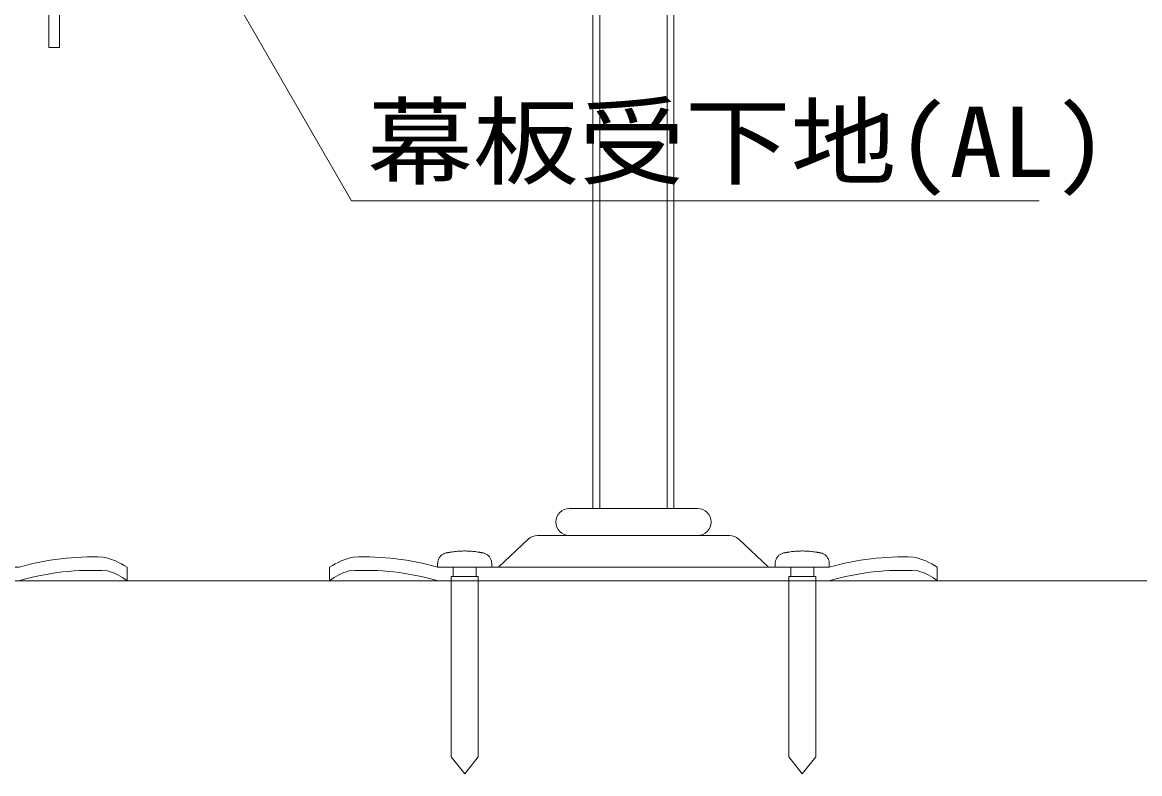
# Model space of a CAD drawing. Units: millimetres, scale not verified. Extents: x -829 to 829, y -160 to 161.
# Drawn here: x 641.69 to 674.78, y -72.84 to -50.57 of the extents above; entities that cross this region are included whole.
import ezdxf
from ezdxf.enums import TextEntityAlignment as Align

# ---------------------------------------------------------------- set-up
doc = ezdxf.new("R2010")
doc.units = ezdxf.units.MM
doc.header["$LTSCALE"] = 2
doc.linetypes.add('CHAIN1', pattern=[8, 5, -1, 1, -1])
for name, color, linetype, lineweight in [('0-0_一般', 4, 'Continuous', 9), ('0-3_束', 4, 'Continuous', 9), ('0-7_文字', 4, 'Continuous', 9)]:
    doc.layers.add(name, color=color, linetype=linetype, lineweight=lineweight)
doc.styles.add('ＭＳ ゴシック', font='')
doc.styles.get('ＭＳ ゴシック').set_extended_font_data('MS Gothic')

# ---------------------------------------------------------------- blocks, each defined once
blk = doc.blocks.new('グループ-129-1')
at = {"layer": '0-3_束'}
for p, q in [((7866.19, -474.82), (7885.19, -474.82)), ((7904.19, -474.82), (7885.19, -474.82)), ((7856.78, -482.82), (7885.19, -482.82)), ((7866.19, -482.82), (7885.19, -482.82)), ((7904.19, -482.82), (7885.19, -482.82)), ((7913.61, -482.82), (7885.19, -482.82)), ((7845.19, -492.22), (7854.04, -483.91)), ((7925.19, -492.22), (7916.35, -483.91)), ((7795.19, -496.22), (7795.19, -492.22)), ((7827.19, -492.22), (7845.19, -492.22)), ((7943.19, -492.22), (7845.19, -492.22)), ((7975.19, -496.22), (7975.19, -492.22)), ((7795.19, -496.22), (7827.19, -496.22)), ((7827.19, -496.22), (7885.19, -496.22)), ((7943.19, -496.22), (7885.19, -496.22)), ((7975.19, -496.22), (7943.19, -496.22))]:
    blk.add_line(p, q, dxfattribs=at)
for centre, radius, start, end in [((7866.19, -478.82), 4, 90, 180), ((7904.19, -478.82), 4, 0, 90), ((7866.19, -478.82), 4, 180, 270), ((7904.19, -478.82), 4, 270, 0), ((7856.78, -486.82), 4, 90, 133.2285), ((7913.61, -486.82), 4, 46.7715, 90), ((7806.42, -508.78), 20, 102.0964, 124.1269), ((7805.29, -569.17), 80, 74.1055, 92.193), ((7965.1, -569.17), 80, 87.807, 105.8945), ((7963.97, -508.78), 20, 55.873, 77.9036), ((7805.11, -508.78), 16, 104.9481, 128.3028), ((7805.85, -569.17), 76, 73.6898, 93.6712), ((7964.54, -569.17), 76, 86.3288, 106.3102), ((7965.28, -508.78), 16, 51.6972, 75.0519)]:
    blk.add_arc(centre, radius, start, end, dxfattribs=at)
blk = doc.blocks.new('グループ-130-1')
at = {"layer": '0-3_束'}
blk.add_blockref('グループ-129-1', (0, 0), dxfattribs=at)
blk = doc.blocks.new('グループ-131-1')
at = {"layer": '0-0_一般'}
for p, q in [((7831.8, -495.02), (7831.8, -492.22)), ((7838.59, -492.22), (7838.59, -495.02))]:
    blk.add_line(p, q, dxfattribs=at)
for points in [[(7827.94, -489.06), (7827.81, -489.23), (7827.68, -489.42), (7827.57, -489.61), (7827.48, -489.8), (7827.39, -490), (7827.33, -490.21), (7827.27, -490.41), (7827.23, -490.61), (7827.21, -490.81), (7827.2, -491.01), (7827.19, -491.14), (7827.19, -491.19), (7827.19, -491.24), (7827.19, -491.3), (7827.19, -491.35), (7827.19, -491.4), (7827.19, -491.45), (7827.19, -491.5), (7827.19, -491.56), (7827.19, -491.61), (7827.19, -491.66), (7827.19, -491.71), (7827.19, -491.77), (7827.19, -491.82), (7827.19, -491.87), (7827.19, -491.92), (7827.19, -491.98), (7827.19, -492.03), (7827.19, -492.08), (7827.19, -492.13), (7827.19, -492.18), (7827.38, -492.22), (7828.14, -492.22), (7828.89, -492.22), (7829.64, -492.22), (7830.39, -492.22), (7831.15, -492.22), (7831.9, -492.22), (7832.65, -492.22)], [(7833.83, -487.46), (7833.45, -487.48), (7833.08, -487.51), (7832.7, -487.55), (7832.32, -487.59), (7831.95, -487.63), (7831.57, -487.69), (7831.19, -487.74), (7831.13, -487.75), (7831.07, -487.76), (7831.01, -487.77), (7830.95, -487.78), (7830.89, -487.79), (7830.83, -487.8), (7830.76, -487.81), (7830.7, -487.82), (7830.64, -487.83), (7830.58, -487.84), (7830.52, -487.85), (7830.46, -487.86), (7830.4, -487.87), (7830.33, -487.88), (7830.27, -487.89), (7830.21, -487.9), (7830.15, -487.91), (7830.09, -487.92), (7830.03, -487.93), (7829.97, -487.94), (7829.9, -487.95), (7829.74, -487.98), (7829.55, -488.03), (7829.35, -488.09), (7829.16, -488.16), (7828.97, -488.25), (7828.78, -488.35), (7828.59, -488.47), (7828.42, -488.6), (7828.25, -488.74), (7828.09, -488.89), (7827.94, -489.06)], [(7841.18, -488.14), (7840.99, -488.07), (7840.79, -488.01), (7840.6, -487.97), (7840.47, -487.95), (7840.41, -487.94), (7840.35, -487.93), (7840.29, -487.92), (7840.22, -487.91), (7840.16, -487.9), (7840.1, -487.89), (7840.04, -487.88), (7839.98, -487.87), (7839.92, -487.86), (7839.86, -487.85), (7839.79, -487.84), (7839.73, -487.83), (7839.67, -487.82), (7839.61, -487.81), (7839.55, -487.8), (7839.49, -487.79), (7839.42, -487.78), (7839.36, -487.77), (7839.3, -487.76), (7839.24, -487.75), (7839.1, -487.73), (7838.72, -487.67), (7838.35, -487.62), (7837.97, -487.58), (7837.59, -487.54), (7837.22, -487.51), (7836.84, -487.48), (7836.47, -487.46), (7836.09, -487.44), (7835.71, -487.43), (7835.34, -487.42), (7834.96, -487.42), (7834.58, -487.43), (7834.21, -487.44), (7833.83, -487.46)], [(7843.19, -492.22), (7843.19, -492.17), (7843.19, -492.12), (7843.19, -492.07), (7843.19, -492.01), (7843.19, -491.96), (7843.19, -491.91), (7843.19, -491.86), (7843.19, -491.81), (7843.19, -491.75), (7843.19, -491.7), (7843.19, -491.65), (7843.19, -491.6), (7843.19, -491.54), (7843.19, -491.49), (7843.19, -491.44), (7843.19, -491.39), (7843.19, -491.33), (7843.19, -491.28), (7843.19, -491.23), (7843.19, -491.18), (7843.19, -491.13), (7843.19, -490.96), (7843.18, -490.76), (7843.15, -490.56), (7843.1, -490.36), (7843.05, -490.15), (7842.98, -489.95), (7842.89, -489.75), (7842.79, -489.56), (7842.68, -489.37), (7842.55, -489.19), (7842.41, -489.01), (7842.26, -488.85), (7842.1, -488.7), (7841.93, -488.56), (7841.75, -488.44), (7841.56, -488.32), (7841.38, -488.23), (7841.18, -488.14)], [(7832.65, -492.22), (7833.41, -492.22), (7834.16, -492.22), (7834.91, -492.22), (7835.67, -492.22), (7836.42, -492.22), (7837.17, -492.22), (7837.92, -492.22), (7838.68, -492.22), (7839.43, -492.22), (7840.18, -492.22), (7840.94, -492.22), (7841.69, -492.22), (7842.44, -492.22), (7843.19, -492.22)]]:
    blk.add_lwpolyline(points, dxfattribs=at)
blk.add_lwpolyline([(7839.19, -495.02), (7839.19, -548.42), (7835.19, -553.42), (7831.19, -548.42), (7831.19, -495.02)], close=True, dxfattribs=at)
blk = doc.blocks.new('グループ-132-1')
at = {"layer": '0-0_一般'}
for p, q in [((7931.8, -492.22), (7931.8, -495.02)), ((7938.59, -495.02), (7938.59, -492.22))]:
    blk.add_line(p, q, dxfattribs=at)
for points in [[(7927.19, -492.22), (7927.19, -492.17), (7927.19, -492.12), (7927.19, -492.07), (7927.19, -492.01), (7927.19, -491.96), (7927.19, -491.91), (7927.19, -491.86), (7927.19, -491.81), (7927.19, -491.75), (7927.19, -491.7), (7927.19, -491.65), (7927.19, -491.6), (7927.19, -491.54), (7927.19, -491.49), (7927.19, -491.44), (7927.19, -491.39), (7927.19, -491.33), (7927.19, -491.28), (7927.19, -491.23), (7927.19, -491.18), (7927.19, -491.13), (7927.2, -490.96), (7927.21, -490.76), (7927.24, -490.56), (7927.28, -490.36), (7927.34, -490.15), (7927.41, -489.95), (7927.5, -489.75), (7927.6, -489.56), (7927.71, -489.37), (7927.84, -489.19), (7927.98, -489.01), (7928.13, -488.85), (7928.29, -488.7), (7928.46, -488.56), (7928.64, -488.44), (7928.82, -488.32), (7929.01, -488.23), (7929.21, -488.14)], [(7929.21, -488.14), (7929.4, -488.07), (7929.6, -488.01), (7929.79, -487.97), (7929.92, -487.95), (7929.98, -487.94), (7930.04, -487.93), (7930.1, -487.92), (7930.17, -487.91), (7930.23, -487.9), (7930.29, -487.89), (7930.35, -487.88), (7930.41, -487.87), (7930.47, -487.86), (7930.53, -487.85), (7930.6, -487.84), (7930.66, -487.83), (7930.72, -487.82), (7930.78, -487.81), (7930.84, -487.8), (7930.9, -487.79), (7930.96, -487.78), (7931.03, -487.77), (7931.09, -487.76), (7931.15, -487.75), (7931.29, -487.73), (7931.67, -487.67), (7932.04, -487.62), (7932.42, -487.58), (7932.79, -487.54), (7933.17, -487.51), (7933.55, -487.48), (7933.92, -487.46), (7934.3, -487.44), (7934.68, -487.43), (7935.05, -487.42), (7935.43, -487.42), (7935.81, -487.43), (7936.18, -487.44), (7936.56, -487.46)], [(7936.56, -487.46), (7936.94, -487.48), (7937.31, -487.51), (7937.69, -487.55), (7938.07, -487.59), (7938.44, -487.63), (7938.82, -487.69), (7939.19, -487.74), (7939.26, -487.75), (7939.32, -487.76), (7939.38, -487.77), (7939.44, -487.78), (7939.5, -487.79), (7939.56, -487.8), (7939.62, -487.81), (7939.69, -487.82), (7939.75, -487.83), (7939.81, -487.84), (7939.87, -487.85), (7939.93, -487.86), (7939.99, -487.87), (7940.05, -487.88), (7940.12, -487.89), (7940.18, -487.9), (7940.24, -487.91), (7940.3, -487.92), (7940.36, -487.93), (7940.42, -487.94), (7940.48, -487.95), (7940.65, -487.98), (7940.84, -488.03), (7941.04, -488.09), (7941.23, -488.16), (7941.42, -488.25), (7941.61, -488.35), (7941.79, -488.47), (7941.97, -488.6), (7942.14, -488.74), (7942.3, -488.89), (7942.45, -489.06)], [(7942.45, -489.06), (7942.58, -489.23), (7942.71, -489.42), (7942.82, -489.61), (7942.91, -489.8), (7943, -490), (7943.06, -490.21), (7943.12, -490.41), (7943.16, -490.61), (7943.18, -490.81), (7943.19, -491.01), (7943.19, -491.14), (7943.19, -491.19), (7943.19, -491.24), (7943.19, -491.3), (7943.19, -491.35), (7943.19, -491.4), (7943.19, -491.45), (7943.19, -491.5), (7943.19, -491.56), (7943.19, -491.61), (7943.19, -491.66), (7943.19, -491.71), (7943.19, -491.77), (7943.19, -491.82), (7943.19, -491.87), (7943.19, -491.92), (7943.19, -491.98), (7943.19, -492.03), (7943.19, -492.08), (7943.19, -492.13), (7943.19, -492.18), (7943.01, -492.22), (7942.25, -492.22), (7941.5, -492.22), (7940.75, -492.22), (7939.99, -492.22), (7939.24, -492.22), (7938.49, -492.22), (7937.74, -492.22)], [(7937.74, -492.22), (7936.98, -492.22), (7936.23, -492.22), (7935.48, -492.22), (7934.72, -492.22), (7933.97, -492.22), (7933.22, -492.22), (7932.47, -492.22), (7931.71, -492.22), (7930.96, -492.22), (7930.21, -492.22), (7929.45, -492.22), (7928.7, -492.22), (7927.95, -492.22), (7927.19, -492.22)]]:
    blk.add_lwpolyline(points, dxfattribs=at)
blk.add_lwpolyline([(7931.19, -495.02), (7931.19, -548.42), (7935.19, -553.42), (7939.19, -548.42), (7939.19, -495.02)], close=True, dxfattribs=at)
blk = doc.blocks.new('グループ-133-1')
at = {"layer": '0-0_一般'}
for name in ['グループ-131-1', 'グループ-132-1']:
    blk.add_blockref(name, (0, 0), dxfattribs=at)
blk = doc.blocks.new('グループ-373-1')
at = {"layer": '0-3_束'}
for p, q in [((7626.18, -474.82), (7645.18, -474.82)), ((7664.18, -474.82), (7645.18, -474.82)), ((7616.76, -482.82), (7645.18, -482.82)), ((7626.18, -482.82), (7645.18, -482.82)), ((7664.18, -482.82), (7645.18, -482.82)), ((7673.59, -482.82), (7645.18, -482.82)), ((7605.18, -492.22), (7614.02, -483.91)), ((7685.18, -492.22), (7676.33, -483.91)), ((7555.18, -496.22), (7555.18, -492.22)), ((7587.18, -492.22), (7605.18, -492.22)), ((7703.18, -492.22), (7605.18, -492.22)), ((7735.18, -496.22), (7735.18, -492.22)), ((7555.18, -496.22), (7587.18, -496.22)), ((7587.18, -496.22), (7645.18, -496.22)), ((7703.18, -496.22), (7645.18, -496.22)), ((7735.18, -496.22), (7703.18, -496.22))]:
    blk.add_line(p, q, dxfattribs=at)
for centre, radius, start, end in [((7626.18, -478.82), 4, 90, 180), ((7664.18, -478.82), 4, 0, 90), ((7626.18, -478.82), 4, 180, 270), ((7664.18, -478.82), 4, 270, 0), ((7616.76, -486.82), 4, 90, 133.2285), ((7673.59, -486.82), 4, 46.7715, 90), ((7566.4, -508.78), 20, 102.0964, 124.1269), ((7565.27, -569.17), 80, 74.1055, 92.193), ((7725.09, -569.17), 80, 87.807, 105.8945), ((7723.96, -508.78), 20, 55.873, 77.9036), ((7565.09, -508.78), 16, 104.9481, 128.3028), ((7565.83, -569.17), 76, 73.6898, 93.6712), ((7724.52, -569.17), 76, 86.3288, 106.3102), ((7725.26, -508.78), 16, 51.6972, 75.0519)]:
    blk.add_arc(centre, radius, start, end, dxfattribs=at)
blk = doc.blocks.new('グループ-374-1')
at = {"layer": '0-3_束'}
for p, q in [((7619.18, -326.42), (7619.18, -323.72)), ((7671.18, -323.72), (7671.18, -326.42)), ((7671.18, -326.42), (7619.18, -326.42)), ((7623.24, -326.42), (7623.24, -344.15)), ((7667.12, -326.42), (7623.24, -326.42)), ((7634.21, -326.42), (7634.21, -344.15)), ((7656.15, -326.42), (7656.15, -344.15)), ((7667.12, -326.42), (7667.12, -344.15)), ((7623.24, -344.15), (7627.18, -346.42)), ((7667.12, -344.15), (7663.18, -346.42)), ((7663.18, -346.42), (7627.18, -346.42))]:
    blk.add_line(p, q, dxfattribs=at)
for centre, radius, start, end in [((7628.72, -334.65), 10.97, 240, 300), ((7645.18, -318.83), 27.59, 246.5735, 293.4265), ((7661.63, -334.65), 10.97, 240, 300)]:
    blk.add_arc(centre, radius, start, end, dxfattribs=at)
blk = doc.blocks.new('グループ-375-1')
at = {"layer": '0-3_束'}
for p, q in [((7575.18, -316.82), (7575.18, -318.22)), ((7575.88, -316.82), (7575.18, -316.82)), ((7576.48, -316.22), (7577.88, -316.22)), ((7578.48, -316.82), (7583.88, -316.82)), ((7584.48, -316.22), (7585.88, -316.22)), ((7585.18, -323.72), (7585.18, -316.22)), ((7586.48, -316.82), (7591.88, -316.82)), ((7592.48, -316.22), (7593.88, -316.22)), ((7594.48, -316.82), (7599.88, -316.82)), ((7600.48, -316.22), (7601.88, -316.22)), ((7602.48, -316.82), (7607.88, -316.82)), ((7608.48, -316.22), (7609.88, -316.22)), ((7610.48, -316.82), (7615.88, -316.82)), ((7616.48, -316.22), (7617.88, -316.22)), ((7618.48, -316.82), (7623.88, -316.82)), ((7624.48, -316.22), (7625.88, -316.22)), ((7626.48, -316.82), (7631.88, -316.82)), ((7632.48, -316.22), (7633.88, -316.22)), ((7634.48, -316.82), (7639.88, -316.82)), ((7640.48, -316.22), (7641.88, -316.22)), ((7642.48, -316.82), (7645.18, -316.82)), ((7647.88, -316.82), (7645.18, -316.82)), ((7649.88, -316.22), (7648.48, -316.22)), ((7655.88, -316.82), (7650.48, -316.82)), ((7657.88, -316.22), (7656.48, -316.22)), ((7663.88, -316.82), (7658.48, -316.82)), ((7665.88, -316.22), (7664.48, -316.22)), ((7671.88, -316.82), (7666.48, -316.82)), ((7673.88, -316.22), (7672.48, -316.22)), ((7679.88, -316.82), (7674.48, -316.82)), ((7681.88, -316.22), (7680.48, -316.22)), ((7687.88, -316.82), (7682.48, -316.82)), ((7689.88, -316.22), (7688.48, -316.22)), ((7695.88, -316.82), (7690.48, -316.82)), ((7697.88, -316.22), (7696.48, -316.22)), ((7703.88, -316.82), (7698.48, -316.82)), ((7705.88, -316.22), (7704.48, -316.22)), ((7705.18, -323.72), (7705.18, -316.22)), ((7711.88, -316.82), (7706.48, -316.82)), ((7713.88, -316.22), (7712.48, -316.22)), ((7714.48, -316.82), (7715.18, -316.82)), ((7714.58, -316.82), (7715.18, -316.82)), ((7715.18, -318.22), (7715.18, -316.82)), ((7575.18, -318.22), (7715.18, -318.22)), ((7580.67, -318.22), (7580.67, -323.72)), ((7709.68, -318.22), (7709.68, -323.72)), ((7580.67, -323.72), (7709.68, -323.72))]:
    blk.add_line(p, q, dxfattribs=at)
for centre, start, end in [((7575.88, -316.52), 270, 0), ((7576.48, -316.52), 90, 180), ((7577.88, -316.52), 0, 90), ((7578.48, -316.52), 180, 270), ((7583.88, -316.52), 270, 0), ((7584.48, -316.52), 90, 180), ((7585.88, -316.52), 0, 90), ((7586.48, -316.52), 180, 270), ((7591.88, -316.52), 270, 0), ((7592.48, -316.52), 90, 180), ((7593.88, -316.52), 0, 90), ((7594.48, -316.52), 180, 270), ((7599.88, -316.52), 270, 0), ((7600.48, -316.52), 90, 180), ((7601.88, -316.52), 0, 90), ((7602.48, -316.52), 180, 270), ((7607.88, -316.52), 270, 0), ((7608.48, -316.52), 90, 180), ((7609.88, -316.52), 0, 90), ((7610.48, -316.52), 180, 270), ((7615.88, -316.52), 270, 0), ((7616.48, -316.52), 90, 180), ((7617.88, -316.52), 0, 90), ((7618.48, -316.52), 180, 270), ((7623.88, -316.52), 270, 0), ((7624.48, -316.52), 90, 180), ((7625.88, -316.52), 0, 90), ((7626.48, -316.52), 180, 270), ((7631.88, -316.52), 270, 0), ((7632.48, -316.52), 90, 180), ((7633.88, -316.52), 0, 90), ((7634.48, -316.52), 180, 270), ((7639.88, -316.52), 270, 0), ((7640.48, -316.52), 90, 180), ((7641.88, -316.52), 0, 90), ((7642.48, -316.52), 180, 270), ((7647.88, -316.52), 270, 0), ((7648.48, -316.52), 90, 180), ((7649.88, -316.52), 0, 90), ((7650.48, -316.52), 180, 270), ((7655.88, -316.52), 270, 0), ((7656.48, -316.52), 90, 180), ((7657.88, -316.52), 0, 90), ((7658.48, -316.52), 180, 270), ((7663.88, -316.52), 270, 0), ((7664.48, -316.52), 90, 180), ((7665.88, -316.52), 0, 90), ((7666.48, -316.52), 180, 270), ((7671.88, -316.52), 270, 0), ((7672.48, -316.52), 90, 180), ((7673.88, -316.52), 0, 90), ((7674.48, -316.52), 180, 270), ((7679.88, -316.52), 270, 0), ((7680.48, -316.52), 90, 180), ((7681.88, -316.52), 0, 90), ((7682.48, -316.52), 180, 270), ((7687.88, -316.52), 270, 0), ((7688.48, -316.52), 90, 180), ((7689.88, -316.52), 0, 90), ((7690.48, -316.52), 180, 270), ((7695.88, -316.52), 270, 0), ((7696.48, -316.52), 90, 180), ((7697.88, -316.52), 0, 90), ((7698.48, -316.52), 180, 270), ((7703.88, -316.52), 270, 0), ((7704.48, -316.52), 90, 180), ((7705.88, -316.52), 0, 90), ((7706.48, -316.52), 180, 270), ((7711.88, -316.52), 270, 0), ((7712.48, -316.52), 90, 180), ((7713.88, -316.52), 0, 90), ((7714.48, -316.52), 180, 270)]:
    blk.add_arc(centre, 0.3, start, end, dxfattribs=at)
blk = doc.blocks.new('グループ-376-1')
at = {"layer": '0-3_束', "color": 3, "linetype": 'CHAIN1'}
for p, q in [((7631.98, -316.22), (7631.98, -317.92)), ((7633.48, -319.42), (7633.48, -316.22)), ((7631.68, -318.22), (7579.98, -318.22)), ((7580.67, -321.42), (7631.48, -321.42))]:
    blk.add_line(p, q, dxfattribs=at)
at = {"layer": '0-3_束'}
for p, q in [((7575.18, -323.02), (7575.18, -338.22)), ((7578.38, -338.22), (7578.38, -323.02)), ((7575.18, -338.22), (7578.38, -338.22))]:
    blk.add_line(p, q, dxfattribs=at)
for radius in [4.8, 1.6]:
    blk.add_arc((7579.98, -323.02), radius, 90, 180, dxfattribs=at)
at = {"layer": '0-3_束', "color": 3, "linetype": 'CHAIN1'}
for centre, radius in [((7631.48, -319.42), 2), ((7631.68, -317.92), 0.3)]:
    blk.add_arc(centre, radius, 270, 0, dxfattribs=at)
blk = doc.blocks.new('グループ-377-1')
at = {"layer": '0-3_束', "color": 3, "linetype": 'CHAIN1'}
for p, q in [((7656.88, -319.42), (7656.88, -316.22)), ((7658.38, -316.22), (7658.38, -317.92)), ((7658.68, -318.22), (7710.38, -318.22)), ((7709.68, -321.42), (7658.88, -321.42))]:
    blk.add_line(p, q, dxfattribs=at)
at = {"layer": '0-3_束'}
for p, q in [((7711.98, -338.22), (7711.98, -323.02)), ((7715.18, -323.02), (7715.18, -338.22)), ((7715.18, -338.22), (7711.98, -338.22))]:
    blk.add_line(p, q, dxfattribs=at)
at = {"layer": '0-3_束', "color": 3, "linetype": 'CHAIN1'}
for centre, radius in [((7658.88, -319.42), 2), ((7658.68, -317.92), 0.3)]:
    blk.add_arc(centre, radius, 180, 270, dxfattribs=at)
at = {"layer": '0-3_束'}
for radius in [4.8, 1.6]:
    blk.add_arc((7710.38, -323.02), radius, 360, 90, dxfattribs=at)
blk = doc.blocks.new('グループ-378-1')
at = {"layer": '0-3_束'}
blk.add_line((7579.98, -321.42), (7580.67, -321.42), dxfattribs=at)
for name in ['グループ-375-1', 'グループ-376-1', 'グループ-377-1', 'グループ-374-1']:
    blk.add_blockref(name, (0, 0), dxfattribs=at)
blk = doc.blocks.new('グループ-379-1')
at = {"layer": '0-3_束'}
blk.add_blockref('グループ-378-1', (0, 0), dxfattribs=at)
blk = doc.blocks.new('グループ-380-1')
at = {"layer": '0-3_束'}
for p, q in [((7633.18, -346.42), (7633.18, -474.82)), ((7635.18, -346.42), (7635.18, -474.82)), ((7655.18, -346.42), (7655.18, -474.82)), ((7657.18, -346.42), (7657.18, -474.82))]:
    blk.add_line(p, q, dxfattribs=at)
for name in ['グループ-379-1', 'グループ-373-1']:
    blk.add_blockref(name, (0, 0), dxfattribs=at)
blk = doc.blocks.new('グループ-388-1')
at = {"layer": '0-3_束'}
for p, q in [((7873.19, -49.04), (7875.19, -47.04)), ((7873.19, -49.04), (7897.19, -49.04)), ((7873.19, -49.04), (7873.19, -69.22)), ((7875.19, -47.04), (7895.19, -47.04)), ((7875.19, -49.04), (7875.19, -69.22)), ((7895.19, -47.04), (7897.19, -49.04)), ((7895.19, -49.04), (7895.19, -69.22)), ((7897.19, -49.04), (7897.19, -69.22)), ((7873.19, -116.42), (7873.19, -474.82)), ((7875.19, -116.42), (7875.19, -474.82)), ((7895.19, -116.42), (7895.19, -474.82)), ((7897.19, -116.42), (7897.19, -474.82))]:
    blk.add_line(p, q, dxfattribs=at)
blk = doc.blocks.new('グループ-396-1')
at = {"layer": '0-3_束'}
blk.add_blockref('グループ-388-1', (0, 0), dxfattribs=at)

msp = doc.modelspace()

# ---------------------------------------------------------------- linework, layer by layer
at = {"layer": '0-0_一般', "color": 1}
msp.add_line((739.24, -67.122), (576.09, -67.122), dxfattribs=at)
at = {"layer": '0-7_文字'}
for q in [(643.206, -41.602), (671.812, -55.867)]:
    msp.add_line((651.441, -55.867), q, dxfattribs=at)

# ---------------------------------------------------------------- block references
at = {"layer": '0-0_一般', "xscale": 0.1, "yscale": 0.1}
msp.add_blockref('グループ-133-1', (-128.728, -17.5), dxfattribs=at)
at = {"layer": '0-3_束', "xscale": 0.1, "yscale": 0.1}
for name in ['グループ-396-1', 'グループ-380-1', 'グループ-130-1']:
    msp.add_blockref(name, (-128.728, -17.5), dxfattribs=at)

# ---------------------------------------------------------------- texts
at = {"layer": '0-7_文字', "style": 'ＭＳ ゴシック', "width": 1.1}
msp.add_text('幕板受下地(AL)', height=2.09, dxfattribs=at).set_placement((651.903, -55.787), align=Align.BOTTOM_LEFT)

doc.saveas('drawing.dxf')
